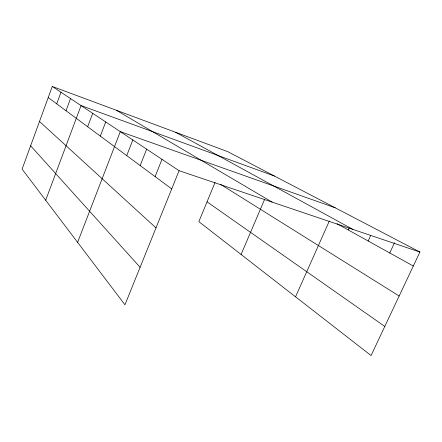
<?xml version="1.0" encoding="UTF-8"?>
<svg xmlns="http://www.w3.org/2000/svg" width="442" height="442" viewBox="0 0 442 442"><rect width="100%" height="100%" fill="white"/><g stroke="black" fill="none" stroke-linecap="round" stroke-linejoin="round"><path stroke-width="0.66" d="M52.272 86.461L22.1 169.142L124.964 304.798L179.076 170.684L52.272 86.461L227.785 151.661L419.9 252.045L371.065 355.539L198.85 221.635L215.039 182.485M56.709 103.842L60.974 92.24M66.024 110.732L70.521 98.583M45.686 200.248L81.052 105.577L274.576 176.109M87.66 126.738L92.721 113.323M100.328 136.103L105.715 121.959M77.615 242.354L120.29 131.639L335.229 207.801M126.727 155.628L132.821 139.959M140.18 165.579L146.65 149.142M155.098 176.612L161.982 159.324M241.078 254.47L264.703 199.209M295.543 296.82L329.329 221.039M348.268 229.967L349.108 228.105M368.158 240.995L370.689 235.47M389.761 252.973L394.579 242.603M179.076 170.684L419.9 252.045M175.678 132.302L352.954 229.426M337.003 223.724L413.303 266.023M116.312 110.251L272.161 202.132M220.724 184.463L399.154 296.013M207.038 201.839L384.794 326.445M48.222 97.566L171.723 188.905M39.498 121.462L155.993 227.895M30.62 145.794L140.097 267.288"/></g></svg>
